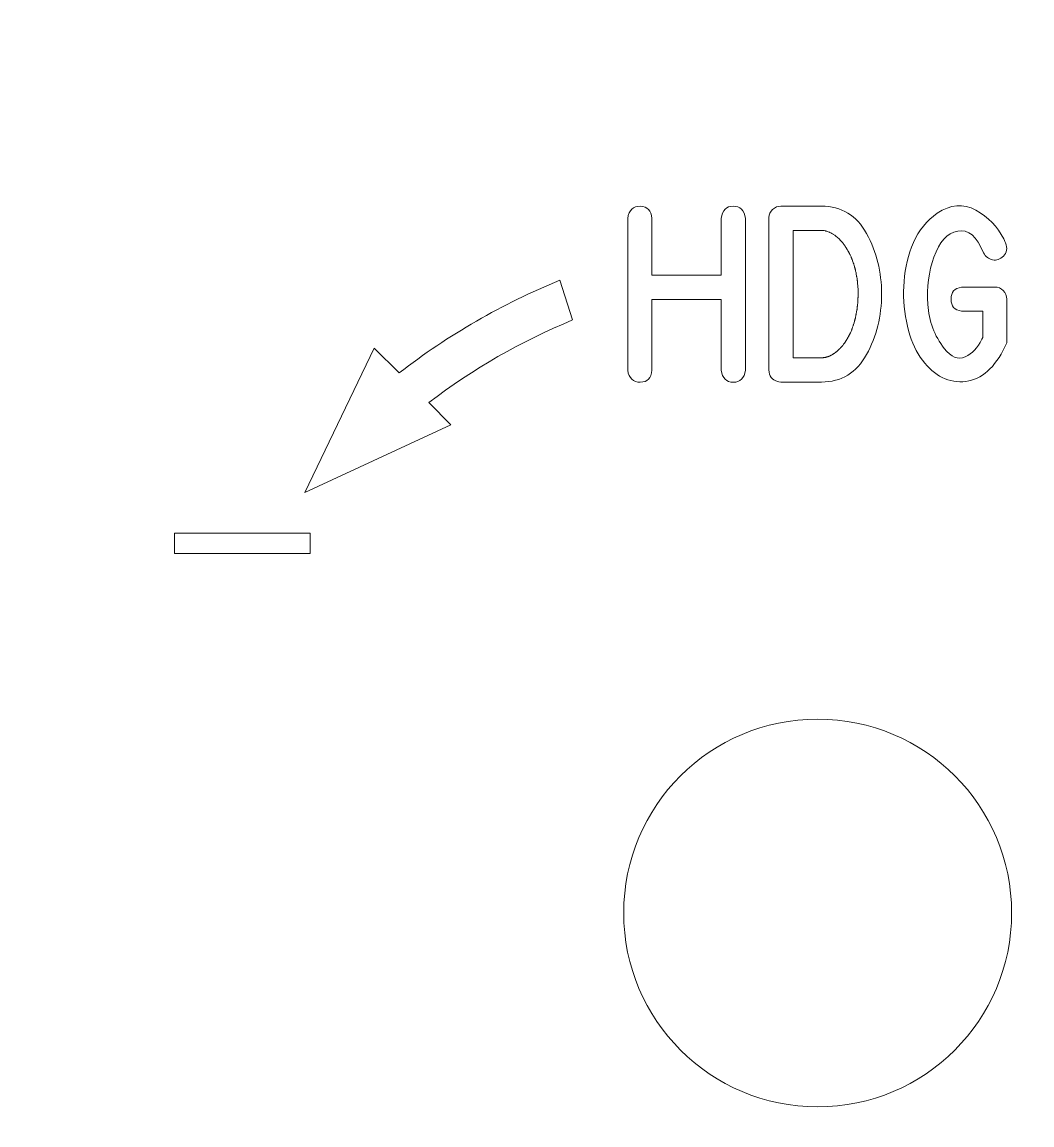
# Model space of a CAD drawing. Header units: millimetres. Extents: x -104 to 90, y -60 to 124.
# Drawn here: x -87.25 to -69.03, y 81.32 to 101.23 of the extents above; entities that cross this region are included whole.
import ezdxf

# ---------------------------------------------------------------- set-up
doc = ezdxf.new("R2010")
doc.units = ezdxf.units.MM
doc.header["$MEASUREMENT"] = 0
doc.layers.add('Cut', color=7, linetype='Continuous')
doc.layers.add('Engrave', color=7, linetype='Continuous')

msp = doc.modelspace()

# ---------------------------------------------------------------- linework, layer by layer
at = {"layer": 'Cut', "color": 250, "lineweight": 9}
msp.add_ellipse((-72.8942, 85.1458), major_axis=(0, 3.5), ratio=1, dxfattribs=at)
msp.add_open_spline([(39.8308, 68.5664), (40.2289, 68.5666), (40.6106, 68.725), (40.8919, 69.0067), (40.8919, 69.0067), (41.1732, 69.2883), (41.3311, 69.6683), (41.3308, 70.0664), (41.3308, 70.0664), (41.3308, 70.0664), (41.3308, 74.5539), (41.3308, 74.5539), (41.3308, 74.5539), (41.3306, 74.9519), (41.1722, 75.3336), (40.8905, 75.6149), (40.8905, 75.6149), (40.6089, 75.8962), (40.2289, 76.0541), (39.8308, 76.0539), (39.8308, 76.0539), (39.8308, 76.0539), (37.3683, 76.0539), (37.3683, 76.0539), (37.3683, 76.0539), (35.2247, 76.0539), (33.244, 77.1975), (32.1722, 79.0539), (32.1722, 79.0539), (31.1004, 80.9103), (31.1004, 83.1975), (32.1722, 85.0539), (32.1722, 85.0539), (33.244, 86.9103), (35.2247, 88.0539), (37.3683, 88.0539), (37.3683, 88.0539), (37.3683, 88.0539), (39.8308, 88.0539), (39.8308, 88.0539), (39.8308, 88.0539), (40.2289, 88.0541), (40.6106, 88.2125), (40.8919, 88.4942), (40.8919, 88.4942), (41.1732, 88.7758), (41.3311, 89.1558), (41.3308, 89.5539), (41.3308, 89.5539), (41.3308, 89.5539), (41.3308, 103.1289), (41.3308, 103.1289), (41.3308, 103.1289), (41.3306, 103.5269), (41.1722, 103.9086), (40.8905, 104.1899), (40.8905, 104.1899), (40.6089, 104.4712), (40.2289, 104.6291), (39.8308, 104.6289), (39.8308, 104.6289), (39.8308, 104.6289), (37.3683, 104.6289), (37.3683, 104.6289), (37.3683, 104.6289), (35.2247, 104.6289), (33.244, 105.7725), (32.1722, 107.6289), (32.1722, 107.6289), (31.1004, 109.4853), (31.1004, 111.7725), (32.1722, 113.6289), (32.1722, 113.6289), (33.244, 115.4853), (35.2247, 116.6289), (37.3683, 116.6289), (37.3683, 116.6289), (37.3683, 116.6289), (39.8308, 116.6289), (39.8308, 116.6289), (39.8308, 116.6289), (40.2289, 116.6291), (40.6106, 116.7875), (40.8919, 117.0692), (40.8919, 117.0692), (41.1732, 117.3508), (41.3311, 117.7308), (41.3308, 118.1289), (41.3308, 118.1289), (41.3308, 118.1289), (41.3308, 122.6164), (41.3308, 122.6164), (41.3308, 122.6164), (41.3306, 123.0144), (41.1722, 123.3961), (40.8905, 123.6774), (40.8905, 123.6774), (40.6089, 123.9587), (40.2289, 124.1166), (39.8308, 124.1164), (39.8308, 124.1164), (39.8308, 124.1164), (-101.6192, 124.1164), (-101.6192, 124.1164), (-101.6192, 124.1164), (-102.0172, 124.1161), (-102.3989, 123.9577), (-102.6802, 123.6761), (-102.6802, 123.6761), (-102.9615, 123.3944), (-103.1194, 123.0144), (-103.1192, 122.6164), (-103.1192, 122.6164), (-103.1192, 122.6164), (-103.1192, 118.1289), (-103.1192, 118.1289), (-103.1192, 118.1289), (-103.1189, 117.7308), (-102.9605, 117.3491), (-102.6789, 117.0678), (-102.6789, 117.0678), (-102.3972, 116.7865), (-102.0172, 116.6286), (-101.6192, 116.6289), (-101.6192, 116.6289), (-101.6192, 116.6289), (-99.1567, 116.6289), (-99.1567, 116.6289), (-99.1567, 116.6289), (-97.0131, 116.6289), (-95.0323, 115.4853), (-93.9605, 113.6289), (-93.9605, 113.6289), (-92.8887, 111.7725), (-92.8887, 109.4853), (-93.9605, 107.6289), (-93.9605, 107.6289), (-95.0323, 105.7725), (-97.0131, 104.6289), (-99.1567, 104.6289), (-99.1567, 104.6289), (-99.1567, 104.6289), (-101.6192, 104.6289), (-101.6192, 104.6289), (-101.6192, 104.6289), (-102.0172, 104.6286), (-102.3989, 104.4702), (-102.6802, 104.1886), (-102.6802, 104.1886), (-102.9615, 103.9069), (-103.1194, 103.5269), (-103.1192, 103.1289), (-103.1192, 103.1289), (-103.1192, 103.1289), (-103.1192, 89.5539), (-103.1192, 89.5539), (-103.1192, 89.5539), (-103.1189, 89.1558), (-102.9605, 88.7741), (-102.6789, 88.4928), (-102.6789, 88.4928), (-102.3972, 88.2115), (-102.0172, 88.0536), (-101.6192, 88.0539), (-101.6192, 88.0539), (-101.6192, 88.0539), (-99.1567, 88.0539), (-99.1567, 88.0539), (-99.1567, 88.0539), (-97.0131, 88.0539), (-95.0323, 86.9103), (-93.9605, 85.0539), (-93.9605, 85.0539), (-92.8887, 83.1975), (-92.8887, 80.9103), (-93.9605, 79.0539), (-93.9605, 79.0539), (-95.0323, 77.1975), (-97.0131, 76.0539), (-99.1567, 76.0539), (-99.1567, 76.0539), (-99.1567, 76.0539), (-101.6192, 76.0539), (-101.6192, 76.0539), (-101.6192, 76.0539), (-102.0172, 76.0536), (-102.3989, 75.8952), (-102.6802, 75.6136), (-102.6802, 75.6136), (-102.9615, 75.3319), (-103.1194, 74.9519), (-103.1192, 74.5539), (-103.1192, 74.5539), (-103.1192, 74.5539), (-103.1192, 70.0664), (-103.1192, 70.0664), (-103.1192, 70.0664), (-103.1189, 69.6683), (-102.9605, 69.2866), (-102.6789, 69.0053), (-102.6789, 69.0053), (-102.3972, 68.724), (-102.0172, 68.5661), (-101.6192, 68.5664), (-101.6192, 68.5664), (-101.6192, 68.5664), (39.8308, 68.5664), (39.8308, 68.5664)], degree=3, knots=[0, 0, 0, 0, 0.0188679, 0.0188679, 0.0188679, 0.0188679, 0.0377358, 0.0377358, 0.0377358, 0.0377358, 0.0566038, 0.0566038, 0.0566038, 0.0566038, 0.0754717, 0.0754717, 0.0754717, 0.0754717, 0.0943396, 0.0943396, 0.0943396, 0.0943396, 0.1132075, 0.1132075, 0.1132075, 0.1132075, 0.1320755, 0.1320755, 0.1320755, 0.1320755, 0.1509434, 0.1509434, 0.1509434, 0.1509434, 0.1698113, 0.1698113, 0.1698113, 0.1698113, 0.1886792, 0.1886792, 0.1886792, 0.1886792, 0.2075472, 0.2075472, 0.2075472, 0.2075472, 0.2264151, 0.2264151, 0.2264151, 0.2264151, 0.245283, 0.245283, 0.245283, 0.245283, 0.2641509, 0.2641509, 0.2641509, 0.2641509, 0.2830189, 0.2830189, 0.2830189, 0.2830189, 0.3018868, 0.3018868, 0.3018868, 0.3018868, 0.3207547, 0.3207547, 0.3207547, 0.3207547, 0.3396226, 0.3396226, 0.3396226, 0.3396226, 0.3584906, 0.3584906, 0.3584906, 0.3584906, 0.3773585, 0.3773585, 0.3773585, 0.3773585, 0.3962264, 0.3962264, 0.3962264, 0.3962264, 0.4150943, 0.4150943, 0.4150943, 0.4150943, 0.4339623, 0.4339623, 0.4339623, 0.4339623, 0.4528302, 0.4528302, 0.4528302, 0.4528302, 0.4716981, 0.4716981, 0.4716981, 0.4716981, 0.490566, 0.490566, 0.490566, 0.490566, 0.509434, 0.509434, 0.509434, 0.509434, 0.5283019, 0.5283019, 0.5283019, 0.5283019, 0.5471698, 0.5471698, 0.5471698, 0.5471698, 0.5660377, 0.5660377, 0.5660377, 0.5660377, 0.5849057, 0.5849057, 0.5849057, 0.5849057, 0.6037736, 0.6037736, 0.6037736, 0.6037736, 0.6226415, 0.6226415, 0.6226415, 0.6226415, 0.6415094, 0.6415094, 0.6415094, 0.6415094, 0.6603774, 0.6603774, 0.6603774, 0.6603774, 0.6792453, 0.6792453, 0.6792453, 0.6792453, 0.6981132, 0.6981132, 0.6981132, 0.6981132, 0.7169811, 0.7169811, 0.7169811, 0.7169811, 0.7358491, 0.7358491, 0.7358491, 0.7358491, 0.754717, 0.754717, 0.754717, 0.754717, 0.7735849, 0.7735849, 0.7735849, 0.7735849, 0.7924528, 0.7924528, 0.7924528, 0.7924528, 0.8113208, 0.8113208, 0.8113208, 0.8113208, 0.8301887, 0.8301887, 0.8301887, 0.8301887, 0.8490566, 0.8490566, 0.8490566, 0.8490566, 0.8679245, 0.8679245, 0.8679245, 0.8679245, 0.8867925, 0.8867925, 0.8867925, 0.8867925, 0.9056604, 0.9056604, 0.9056604, 0.9056604, 0.9245283, 0.9245283, 0.9245283, 0.9245283, 0.9433962, 0.9433962, 0.9433962, 0.9433962, 0.9622642, 0.9622642, 0.9622642, 0.9622642, 1, 1, 1, 1], dxfattribs=at)
at = {"layer": 'Engrave', "color": 240, "lineweight": 9}
for points, knots in [([(-76.3216, 94.9447), (-76.3216, 94.9447), (-76.3216, 97.6858), (-76.3216, 97.6858), (-76.3216, 97.6858), (-76.2999, 97.8345), (-76.2242, 97.9075), (-76.0951, 97.9054), (-76.0951, 97.9054), (-75.966, 97.9027), (-75.8956, 97.8292), (-75.8845, 97.6858), (-75.8845, 97.6858), (-75.8845, 97.6858), (-75.8845, 96.6608), (-75.8845, 96.6608), (-75.8845, 96.6608), (-75.8845, 96.6608), (-74.6362, 96.6608), (-74.6362, 96.6608), (-74.6362, 96.6608), (-74.6362, 96.6608), (-74.6362, 97.6858), (-74.6362, 97.6858), (-74.6362, 97.6858), (-74.6145, 97.8313), (-74.5415, 97.9048), (-74.4171, 97.9054), (-74.4171, 97.9054), (-74.2928, 97.9059), (-74.2187, 97.8323), (-74.1959, 97.6858), (-74.1959, 97.6858), (-74.1959, 97.6858), (-74.1959, 94.9447), (-74.1959, 94.9447), (-74.1959, 94.9447), (-74.2187, 94.7992), (-74.2928, 94.7267), (-74.4171, 94.7272), (-74.4171, 94.7272), (-74.5415, 94.7277), (-74.6145, 94.8002), (-74.6362, 94.9447), (-74.6362, 94.9447), (-74.6362, 94.9447), (-74.6362, 96.2205), (-74.6362, 96.2205), (-74.6362, 96.2205), (-74.6362, 96.2205), (-75.8845, 96.2205), (-75.8845, 96.2205), (-75.8845, 96.2205), (-75.8845, 96.2205), (-75.8845, 94.9447), (-75.8845, 94.9447), (-75.8845, 94.9447), (-75.8956, 94.8023), (-75.966, 94.7298), (-76.0951, 94.7277), (-76.0951, 94.7277), (-76.2242, 94.7256), (-76.2999, 94.7981), (-76.3216, 94.9447)], [0, 0, 0, 0, 0.0588235, 0.0588235, 0.0588235, 0.0588235, 0.1176471, 0.1176471, 0.1176471, 0.1176471, 0.1764706, 0.1764706, 0.1764706, 0.1764706, 0.2352941, 0.2352941, 0.2352941, 0.2352941, 0.2941176, 0.2941176, 0.2941176, 0.2941176, 0.3529412, 0.3529412, 0.3529412, 0.3529412, 0.4117647, 0.4117647, 0.4117647, 0.4117647, 0.4705882, 0.4705882, 0.4705882, 0.4705882, 0.5294118, 0.5294118, 0.5294118, 0.5294118, 0.5882353, 0.5882353, 0.5882353, 0.5882353, 0.6470588, 0.6470588, 0.6470588, 0.6470588, 0.7058824, 0.7058824, 0.7058824, 0.7058824, 0.7647059, 0.7647059, 0.7647059, 0.7647059, 0.8235294, 0.8235294, 0.8235294, 0.8235294, 0.8823529, 0.8823529, 0.8823529, 0.8823529, 1, 1, 1, 1]), ([(-73.5577, 97.9059), (-73.5577, 97.9059), (-72.8275, 97.9059), (-72.8275, 97.9059), (-72.8275, 97.9059), (-72.4645, 97.9059), (-72.193, 97.7408), (-72.012, 97.4101), (-72.012, 97.4101), (-71.8311, 97.0793), (-71.7406, 96.7153), (-71.7406, 96.3184), (-71.7406, 96.3184), (-71.7406, 95.9215), (-71.8316, 95.558), (-72.0126, 95.2273), (-72.0126, 95.2273), (-72.1941, 94.8965), (-72.4655, 94.7309), (-72.8275, 94.7309), (-72.8275, 94.7309), (-72.8275, 94.7309), (-73.5577, 94.7309), (-73.5577, 94.7309), (-73.5577, 94.7309), (-73.5577, 94.7309), (-73.5546, 94.7309), (-73.5546, 94.7309), (-73.5546, 94.7309), (-73.5546, 94.7309), (-73.5577, 94.7309), (-73.5577, 94.7309), (-73.5577, 94.7309), (-73.5916, 94.7362), (-73.6101, 94.7394), (-73.6133, 94.7404), (-73.6133, 94.7404), (-73.7207, 94.7658), (-73.7742, 94.8362), (-73.7731, 94.951), (-73.7731, 94.951), (-73.7731, 94.951), (-73.7747, 94.951), (-73.7747, 94.951), (-73.7747, 94.951), (-73.7747, 94.951), (-73.7731, 97.6889), (-73.7731, 97.6889), (-73.7731, 97.6889), (-73.7742, 97.6921), (-73.7747, 97.6964), (-73.7747, 97.7011), (-73.7747, 97.7011), (-73.7715, 97.7583), (-73.7493, 97.8064), (-73.7075, 97.8461), (-73.7075, 97.8461), (-73.6652, 97.8858), (-73.6149, 97.9059), (-73.5562, 97.9059), (-73.5562, 97.9059), (-73.5562, 97.9059), (-73.5577, 97.9059), (-73.5577, 97.9059)], [0, 0, 0, 0, 0.0588235, 0.0588235, 0.0588235, 0.0588235, 0.1176471, 0.1176471, 0.1176471, 0.1176471, 0.1764706, 0.1764706, 0.1764706, 0.1764706, 0.2352941, 0.2352941, 0.2352941, 0.2352941, 0.2941176, 0.2941176, 0.2941176, 0.2941176, 0.3529412, 0.3529412, 0.3529412, 0.3529412, 0.4117647, 0.4117647, 0.4117647, 0.4117647, 0.4705882, 0.4705882, 0.4705882, 0.4705882, 0.5294118, 0.5294118, 0.5294118, 0.5294118, 0.5882353, 0.5882353, 0.5882353, 0.5882353, 0.6470588, 0.6470588, 0.6470588, 0.6470588, 0.7058824, 0.7058824, 0.7058824, 0.7058824, 0.7647059, 0.7647059, 0.7647059, 0.7647059, 0.8235294, 0.8235294, 0.8235294, 0.8235294, 0.8823529, 0.8823529, 0.8823529, 0.8823529, 1, 1, 1, 1]), ([(-70.2848, 96.0099), (-70.2848, 96.0099), (-70.2986, 96.0115), (-70.2986, 96.0115), (-70.2986, 96.0115), (-70.4251, 96.0268), (-70.488, 96.0988), (-70.488, 96.2269), (-70.488, 96.2269), (-70.488, 96.3549), (-70.4251, 96.4269), (-70.2986, 96.4422), (-70.2986, 96.4422), (-70.2986, 96.4422), (-70.2848, 96.4454), (-70.2848, 96.4454), (-70.2848, 96.4454), (-70.2848, 96.4454), (-70.2711, 96.4454), (-70.2711, 96.4454), (-70.2711, 96.4454), (-70.2711, 96.4454), (-69.6991, 96.4454), (-69.6991, 96.4454), (-69.6991, 96.4454), (-69.6387, 96.4454), (-69.5874, 96.4242), (-69.5445, 96.3814), (-69.5445, 96.3814), (-69.5017, 96.3385), (-69.4805, 96.2867), (-69.4805, 96.2269), (-69.4805, 96.2269), (-69.4805, 96.2269), (-69.4805, 95.441), (-69.4805, 95.441), (-69.4805, 95.441), (-69.4805, 95.441), (-69.499, 95.4008), (-69.499, 95.4008), (-69.499, 95.4008), (-69.499, 95.4008), (-69.5096, 95.376), (-69.5096, 95.376), (-69.5096, 95.376), (-69.5096, 95.376), (-69.5207, 95.3527), (-69.5207, 95.3527), (-69.5207, 95.3527), (-69.5207, 95.3527), (-69.5329, 95.3294), (-69.5329, 95.3294), (-69.5329, 95.3294), (-69.5329, 95.3294), (-69.5456, 95.3061), (-69.5456, 95.3061), (-69.5456, 95.3061), (-69.5456, 95.3061), (-69.5562, 95.2828), (-69.5562, 95.2828), (-69.5562, 95.2828), (-69.5562, 95.2828), (-69.5689, 95.2595), (-69.5689, 95.2595), (-69.5689, 95.2595), (-69.5689, 95.2595), (-69.5826, 95.2363), (-69.5826, 95.2363), (-69.5826, 95.2363), (-69.7832, 94.8955), (-70.0324, 94.7288), (-70.3298, 94.7362), (-70.3298, 94.7362), (-70.6277, 94.7441), (-70.8775, 94.9124), (-71.0802, 95.241), (-71.0802, 95.241), (-71.1765, 95.3971), (-71.2474, 95.5924), (-71.294, 95.8279), (-71.294, 95.8279), (-71.3405, 96.0628), (-71.3548, 96.3031), (-71.3358, 96.5486), (-71.3358, 96.5486), (-71.3173, 96.7941), (-71.2601, 97.0275), (-71.1649, 97.2492), (-71.1649, 97.2492), (-71.0691, 97.4709), (-70.9262, 97.6471), (-70.7362, 97.7773), (-70.7362, 97.7773), (-70.4981, 97.9387), (-70.2669, 97.9572), (-70.0414, 97.8339), (-70.0414, 97.8339), (-69.816, 97.7101), (-69.6477, 97.5371), (-69.5361, 97.3138), (-69.5361, 97.3138), (-69.5361, 97.3138), (-69.5239, 97.2889), (-69.5239, 97.2889), (-69.5239, 97.2889), (-69.5239, 97.2889), (-69.5144, 97.2672), (-69.5144, 97.2672), (-69.5144, 97.2672), (-69.5144, 97.2672), (-69.5022, 97.2439), (-69.5022, 97.2439), (-69.5022, 97.2439), (-69.4668, 97.146), (-69.4805, 97.0656), (-69.5424, 97.0037), (-69.5424, 97.0037), (-69.6022, 96.9449), (-69.6673, 96.9227), (-69.7377, 96.9375), (-69.7377, 96.9375), (-69.8081, 96.9529), (-69.862, 96.9941), (-69.9007, 97.0624), (-69.9007, 97.0624), (-70.0213, 97.3624), (-70.1769, 97.4932), (-70.3679, 97.4545), (-70.3679, 97.4545), (-70.5584, 97.4164), (-70.7013, 97.2603), (-70.7966, 96.9867), (-70.7966, 96.9867), (-70.8897, 96.7222), (-70.9262, 96.4375), (-70.9066, 96.1332), (-70.9066, 96.1332), (-70.887, 95.8289), (-70.7876, 95.5633), (-70.6087, 95.3373), (-70.6087, 95.3373), (-70.4859, 95.1791), (-70.361, 95.1283), (-70.2335, 95.1849), (-70.2335, 95.1849), (-70.1065, 95.2421), (-70.0065, 95.3479), (-69.933, 95.503), (-69.933, 95.503), (-69.933, 95.503), (-69.916, 95.5368), (-69.916, 95.5368), (-69.916, 95.5368), (-69.916, 95.5368), (-69.916, 96.0099), (-69.916, 96.0099), (-69.916, 96.0099), (-69.916, 96.0099), (-70.2848, 96.0099), (-70.2848, 96.0099)], [0, 0, 0, 0, 0.0243902, 0.0243902, 0.0243902, 0.0243902, 0.0487805, 0.0487805, 0.0487805, 0.0487805, 0.0731707, 0.0731707, 0.0731707, 0.0731707, 0.097561, 0.097561, 0.097561, 0.097561, 0.1219512, 0.1219512, 0.1219512, 0.1219512, 0.1463415, 0.1463415, 0.1463415, 0.1463415, 0.1707317, 0.1707317, 0.1707317, 0.1707317, 0.195122, 0.195122, 0.195122, 0.195122, 0.2195122, 0.2195122, 0.2195122, 0.2195122, 0.2439024, 0.2439024, 0.2439024, 0.2439024, 0.2682927, 0.2682927, 0.2682927, 0.2682927, 0.2926829, 0.2926829, 0.2926829, 0.2926829, 0.3170732, 0.3170732, 0.3170732, 0.3170732, 0.3414634, 0.3414634, 0.3414634, 0.3414634, 0.3658537, 0.3658537, 0.3658537, 0.3658537, 0.3902439, 0.3902439, 0.3902439, 0.3902439, 0.4146341, 0.4146341, 0.4146341, 0.4146341, 0.4390244, 0.4390244, 0.4390244, 0.4390244, 0.4634146, 0.4634146, 0.4634146, 0.4634146, 0.4878049, 0.4878049, 0.4878049, 0.4878049, 0.5121951, 0.5121951, 0.5121951, 0.5121951, 0.5365854, 0.5365854, 0.5365854, 0.5365854, 0.5609756, 0.5609756, 0.5609756, 0.5609756, 0.5853659, 0.5853659, 0.5853659, 0.5853659, 0.6097561, 0.6097561, 0.6097561, 0.6097561, 0.6341463, 0.6341463, 0.6341463, 0.6341463, 0.6585366, 0.6585366, 0.6585366, 0.6585366, 0.6829268, 0.6829268, 0.6829268, 0.6829268, 0.7073171, 0.7073171, 0.7073171, 0.7073171, 0.7317073, 0.7317073, 0.7317073, 0.7317073, 0.7560976, 0.7560976, 0.7560976, 0.7560976, 0.7804878, 0.7804878, 0.7804878, 0.7804878, 0.804878, 0.804878, 0.804878, 0.804878, 0.8292683, 0.8292683, 0.8292683, 0.8292683, 0.8536585, 0.8536585, 0.8536585, 0.8536585, 0.8780488, 0.8780488, 0.8780488, 0.8780488, 0.902439, 0.902439, 0.902439, 0.902439, 0.9268293, 0.9268293, 0.9268293, 0.9268293, 0.9512195, 0.9512195, 0.9512195, 0.9512195, 1, 1, 1, 1]), ([(-72.8275, 95.168), (-72.8254, 95.168), (-72.8233, 95.168), (-72.8211, 95.168), (-72.8211, 95.168), (-72.819, 95.168), (-72.8164, 95.168), (-72.8137, 95.168), (-72.8137, 95.168), (-72.8116, 95.168), (-72.8095, 95.1685), (-72.8079, 95.1691), (-72.8079, 95.1691), (-72.8063, 95.1696), (-72.8042, 95.1696), (-72.801, 95.1696), (-72.801, 95.1696), (-72.7989, 95.1696), (-72.7968, 95.1701), (-72.7942, 95.1706), (-72.7942, 95.1706), (-72.7915, 95.1712), (-72.7889, 95.1712), (-72.7857, 95.1712), (-72.7857, 95.1712), (-72.7836, 95.1712), (-72.7815, 95.1717), (-72.7793, 95.1717), (-72.7793, 95.1717), (-72.7772, 95.1722), (-72.7746, 95.1728), (-72.7714, 95.1728), (-72.7714, 95.1728), (-72.7698, 95.1728), (-72.7677, 95.1728), (-72.7656, 95.1733), (-72.7656, 95.1733), (-72.7635, 95.1738), (-72.7608, 95.1743), (-72.7576, 95.1743), (-72.7576, 95.1743), (-72.7534, 95.1765), (-72.7492, 95.1775), (-72.7455, 95.1775), (-72.7455, 95.1775), (-72.7434, 95.1775), (-72.7412, 95.178), (-72.7391, 95.1796), (-72.7391, 95.1796), (-72.737, 95.1812), (-72.7344, 95.1828), (-72.7312, 95.1833), (-72.7312, 95.1833), (-72.7291, 95.1833), (-72.7269, 95.1839), (-72.7243, 95.1844), (-72.7243, 95.1844), (-72.7217, 95.1849), (-72.719, 95.1855), (-72.7158, 95.1865), (-72.7158, 95.1865), (-72.7137, 95.1865), (-72.7116, 95.187), (-72.7095, 95.1881), (-72.7095, 95.1881), (-72.7074, 95.1892), (-72.7053, 95.1902), (-72.7021, 95.1913), (-72.7021, 95.1913), (-72.6957, 95.1934), (-72.691, 95.1955), (-72.6878, 95.1976), (-72.6878, 95.1976), (-72.6693, 95.204), (-72.664, 95.2056), (-72.6724, 95.204), (-72.6724, 95.204), (-72.6703, 95.204), (-72.6682, 95.2045), (-72.6661, 95.2061), (-72.6661, 95.2061), (-72.664, 95.2077), (-72.6613, 95.2087), (-72.6587, 95.2098), (-72.6587, 95.2098), (-72.6492, 95.2161), (-72.6449, 95.2188), (-72.646, 95.2177), (-72.646, 95.2177), (-72.6359, 95.223), (-72.6306, 95.2257), (-72.6306, 95.2257), (-72.6306, 95.2257), (-72.6285, 95.2267), (-72.6264, 95.2278), (-72.6243, 95.2294), (-72.6243, 95.2294), (-72.6222, 95.231), (-72.6195, 95.2326), (-72.6164, 95.2347), (-72.6164, 95.2347), (-72.6074, 95.241), (-72.6026, 95.2442), (-72.6026, 95.2442), (-72.6026, 95.2442), (-72.6005, 95.2453), (-72.5984, 95.2463), (-72.5957, 95.2479), (-72.5957, 95.2479), (-72.5931, 95.2495), (-72.5904, 95.2511), (-72.5872, 95.2532), (-72.5872, 95.2532), (-72.5851, 95.2542), (-72.583, 95.2558), (-72.5809, 95.258), (-72.5809, 95.258), (-72.5788, 95.2601), (-72.5761, 95.2622), (-72.573, 95.2643), (-72.573, 95.2643), (-72.5714, 95.2654), (-72.5693, 95.2664), (-72.5671, 95.268), (-72.5671, 95.268), (-72.565, 95.2696), (-72.5624, 95.2717), (-72.5592, 95.2733), (-72.5592, 95.2733), (-72.5571, 95.2754), (-72.5518, 95.2796), (-72.5439, 95.286), (-72.5439, 95.286), (-72.5354, 95.2945), (-72.5312, 95.2982), (-72.5312, 95.2982), (-72.5312, 95.2982), (-72.529, 95.3003), (-72.5275, 95.3024), (-72.5253, 95.3045), (-72.5253, 95.3045), (-72.5232, 95.3066), (-72.5206, 95.3093), (-72.5174, 95.3125), (-72.5174, 95.3125), (-72.5153, 95.3146), (-72.5132, 95.3162), (-72.511, 95.3183), (-72.511, 95.3183), (-72.5089, 95.3204), (-72.5068, 95.323), (-72.5036, 95.3262), (-72.5036, 95.3262), (-72.5005, 95.3283), (-72.4957, 95.3326), (-72.4894, 95.3384), (-72.4894, 95.3384), (-72.4872, 95.3405), (-72.4851, 95.3426), (-72.4835, 95.3447), (-72.4835, 95.3447), (-72.4814, 95.3469), (-72.4788, 95.3495), (-72.4756, 95.3527), (-72.4756, 95.3527), (-72.4735, 95.3548), (-72.4714, 95.3569), (-72.4692, 95.3596), (-72.4692, 95.3596), (-72.4671, 95.3622), (-72.4645, 95.3648), (-72.4618, 95.368), (-72.4618, 95.368), (-72.4491, 95.3844), (-72.4449, 95.3897), (-72.4491, 95.3834), (-72.4491, 95.3834), (-72.4417, 95.3908), (-72.4375, 95.3966), (-72.4354, 95.4008), (-72.4354, 95.4008), (-72.4259, 95.413), (-72.4216, 95.4188), (-72.4227, 95.4178), (-72.4227, 95.4178), (-72.4206, 95.4209), (-72.4184, 95.4236), (-72.4169, 95.4262), (-72.4169, 95.4262), (-72.4147, 95.4289), (-72.4121, 95.4315), (-72.4089, 95.4347), (-72.4089, 95.4347), (-72.4068, 95.4379), (-72.4052, 95.441), (-72.4036, 95.4442), (-72.4036, 95.4442), (-72.402, 95.4474), (-72.3994, 95.45), (-72.3967, 95.4532), (-72.3967, 95.4532), (-72.3957, 95.4564), (-72.3936, 95.4596), (-72.3909, 95.4633), (-72.3909, 95.4633), (-72.3883, 95.467), (-72.3862, 95.4701), (-72.384, 95.4733), (-72.384, 95.4733), (-72.3777, 95.4818), (-72.374, 95.4881), (-72.3719, 95.4924), (-72.3719, 95.4924), (-72.3698, 95.495), (-72.3676, 95.4987), (-72.3661, 95.5024), (-72.3661, 95.5024), (-72.3645, 95.5056), (-72.3624, 95.5093), (-72.3592, 95.5125), (-72.3592, 95.5125), (-72.3571, 95.5151), (-72.3555, 95.5188), (-72.3539, 95.5225), (-72.3539, 95.5225), (-72.3523, 95.5257), (-72.3502, 95.5294), (-72.347, 95.5326), (-72.347, 95.5326), (-72.3449, 95.5374), (-72.3417, 95.5442), (-72.3375, 95.5527), (-72.3375, 95.5527), (-72.3354, 95.5559), (-72.3338, 95.559), (-72.3322, 95.5633), (-72.3322, 95.5633), (-72.3306, 95.5675), (-72.3285, 95.5717), (-72.3253, 95.576), (-72.3253, 95.576), (-72.3232, 95.5792), (-72.3211, 95.5823), (-72.3195, 95.586), (-72.3195, 95.586), (-72.3184, 95.5897), (-72.3158, 95.5934), (-72.3126, 95.5977), (-72.3126, 95.5977), (-72.3116, 95.6009), (-72.3105, 95.604), (-72.3089, 95.6083), (-72.3089, 95.6083), (-72.3073, 95.6125), (-72.3057, 95.6167), (-72.3036, 95.621), (-72.3036, 95.621), (-72.3004, 95.6257), (-72.2967, 95.6337), (-72.2925, 95.6442), (-72.2925, 95.6442), (-72.2824, 95.6696), (-72.2787, 95.6781), (-72.2819, 95.6686), (-72.2819, 95.6686), (-72.2809, 95.6718), (-72.2793, 95.676), (-72.2777, 95.6802), (-72.2777, 95.6802), (-72.2761, 95.685), (-72.2745, 95.6898), (-72.2724, 95.6935), (-72.2724, 95.6935), (-72.2713, 95.6977), (-72.2703, 95.7019), (-72.2687, 95.7062), (-72.2687, 95.7062), (-72.2671, 95.7104), (-72.265, 95.7146), (-72.2634, 95.7199), (-72.2634, 95.7199), (-72.2602, 95.7294), (-72.2576, 95.7374), (-72.2555, 95.7448), (-72.2555, 95.7448), (-72.2544, 95.749), (-72.2533, 95.7533), (-72.2518, 95.7575), (-72.2518, 95.7575), (-72.2502, 95.7612), (-72.2481, 95.766), (-72.2459, 95.7712), (-72.2459, 95.7712), (-72.2502, 95.7607), (-72.2475, 95.7697), (-72.2385, 95.7977), (-72.2385, 95.7977), (-72.2364, 95.8025), (-72.2332, 95.8115), (-72.229, 95.8236), (-72.229, 95.8236), (-72.229, 95.8279), (-72.2285, 95.8326), (-72.2269, 95.8369), (-72.2269, 95.8369), (-72.2253, 95.8416), (-72.2237, 95.8464), (-72.2227, 95.8517), (-72.2227, 95.8517), (-72.2216, 95.8559), (-72.2205, 95.8601), (-72.2195, 95.8649), (-72.2195, 95.8649), (-72.2189, 95.8697), (-72.2174, 95.8744), (-72.2152, 95.8797), (-72.2152, 95.8797), (-72.2152, 95.8829), (-72.2142, 95.8866), (-72.2126, 95.8914), (-72.2126, 95.8914), (-72.211, 95.8961), (-72.21, 95.9009), (-72.2089, 95.9062), (-72.2089, 95.9062), (-72.2078, 95.9131), (-72.2062, 95.9231), (-72.2041, 95.9353), (-72.2041, 95.9353), (-72.2041, 95.9395), (-72.2036, 95.9438), (-72.202, 95.9485), (-72.202, 95.9485), (-72.2004, 95.9533), (-72.1988, 95.958), (-72.1983, 95.9633), (-72.1983, 95.9633), (-72.1983, 95.9676), (-72.1978, 95.9718), (-72.1967, 95.9766), (-72.1967, 95.9766), (-72.1957, 95.9813), (-72.1946, 95.9861), (-72.1935, 95.9914), (-72.1935, 95.9914), (-72.1925, 95.9988), (-72.1909, 96.0083), (-72.1888, 96.021), (-72.1888, 96.021), (-72.1888, 96.0247), (-72.1877, 96.0295), (-72.1861, 96.0348), (-72.1861, 96.0348), (-72.1851, 96.0401), (-72.1835, 96.0448), (-72.1824, 96.0501), (-72.1824, 96.0501), (-72.1824, 96.0575), (-72.1814, 96.067), (-72.1793, 96.0797), (-72.1793, 96.0797), (-72.1793, 96.084), (-72.1793, 96.0882), (-72.1787, 96.093), (-72.1787, 96.093), (-72.1782, 96.0977), (-72.1771, 96.103), (-72.1761, 96.1089), (-72.1761, 96.1089), (-72.1745, 96.1216), (-72.1734, 96.1311), (-72.1734, 96.1385), (-72.1734, 96.1385), (-72.1724, 96.1459), (-72.1719, 96.1554), (-72.1719, 96.1681), (-72.1719, 96.1681), (-72.1708, 96.1755), (-72.1703, 96.1856), (-72.1703, 96.1988), (-72.1703, 96.1988), (-72.1692, 96.2062), (-72.1687, 96.2163), (-72.1687, 96.2284), (-72.1687, 96.2284), (-72.1687, 96.2337), (-72.1681, 96.2385), (-72.1676, 96.2433), (-72.1676, 96.2433), (-72.1671, 96.248), (-72.1666, 96.2533), (-72.1655, 96.2597), (-72.1655, 96.2597), (-72.1655, 96.2639), (-72.165, 96.2681), (-72.1644, 96.2729), (-72.1644, 96.2729), (-72.1644, 96.2771), (-72.1639, 96.2829), (-72.1639, 96.2888), (-72.1639, 96.2888), (-72.1639, 96.293), (-72.1639, 96.2978), (-72.1639, 96.3031), (-72.1639, 96.3031), (-72.1639, 96.3078), (-72.1639, 96.3131), (-72.1639, 96.3184), (-72.1639, 96.3184), (-72.1639, 96.3237), (-72.1639, 96.3285), (-72.1639, 96.3332), (-72.1639, 96.3332), (-72.1639, 96.338), (-72.1639, 96.3427), (-72.1639, 96.348), (-72.1639, 96.348), (-72.1639, 96.3528), (-72.1644, 96.3581), (-72.1644, 96.3623), (-72.1644, 96.3623), (-72.165, 96.3671), (-72.1655, 96.3729), (-72.1655, 96.3787), (-72.1655, 96.3787), (-72.1655, 96.383), (-72.1655, 96.3877), (-72.1655, 96.393), (-72.1655, 96.393), (-72.1655, 96.3978), (-72.1655, 96.4031), (-72.1655, 96.4084), (-72.1655, 96.4084), (-72.1655, 96.4147), (-72.1666, 96.4248), (-72.1687, 96.4396), (-72.1687, 96.4396), (-72.1687, 96.4518), (-72.1692, 96.4613), (-72.1703, 96.4671), (-72.1703, 96.4671), (-72.1703, 96.4745), (-72.1713, 96.4851), (-72.1734, 96.4999), (-72.1734, 96.4999), (-72.1734, 96.5121), (-72.174, 96.5216), (-72.175, 96.528), (-72.175, 96.528), (-72.175, 96.5348), (-72.1756, 96.5449), (-72.1777, 96.5571), (-72.1777, 96.5571), (-72.1787, 96.5613), (-72.1798, 96.5661), (-72.1803, 96.5713), (-72.1803, 96.5713), (-72.1808, 96.5761), (-72.1808, 96.5814), (-72.1808, 96.5867), (-72.1808, 96.5867), (-72.183, 96.5989), (-72.1851, 96.6089), (-72.1872, 96.6163), (-72.1872, 96.6163), (-72.1883, 96.62), (-72.1893, 96.6248), (-72.1904, 96.629), (-72.1904, 96.629), (-72.1914, 96.6338), (-72.192, 96.6385), (-72.192, 96.6438), (-72.192, 96.6438), (-72.193, 96.6512), (-72.1946, 96.6608), (-72.1967, 96.6735), (-72.1967, 96.6735), (-72.1978, 96.6809), (-72.1988, 96.6904), (-72.201, 96.7031), (-72.201, 96.7031), (-72.2052, 96.7153), (-72.2078, 96.7248), (-72.2089, 96.7306), (-72.2089, 96.7306), (-72.211, 96.7433), (-72.2126, 96.7518), (-72.2137, 96.7571), (-72.2137, 96.7571), (-72.2158, 96.7613), (-72.2174, 96.7655), (-72.2184, 96.7703), (-72.2184, 96.7703), (-72.2195, 96.7751), (-72.22, 96.7798), (-72.2211, 96.7851), (-72.2211, 96.7851), (-72.2221, 96.7894), (-72.2237, 96.7936), (-72.2258, 96.7984), (-72.2258, 96.7984), (-72.2279, 96.8031), (-72.229, 96.8079), (-72.229, 96.8132), (-72.229, 96.8132), (-72.2385, 96.8407), (-72.2412, 96.8497), (-72.2369, 96.8391), (-72.2369, 96.8391), (-72.2391, 96.8465), (-72.2412, 96.8555), (-72.2443, 96.8656), (-72.2443, 96.8656), (-72.2465, 96.8687), (-72.2486, 96.8724), (-72.2502, 96.8772), (-72.2502, 96.8772), (-72.2518, 96.882), (-72.2528, 96.8862), (-72.2539, 96.8904), (-72.2539, 96.8904), (-72.2549, 96.8936), (-72.2581, 96.9026), (-72.2634, 96.9169), (-72.2634, 96.9169), (-72.2671, 96.9269), (-72.2703, 96.9354), (-72.2724, 96.9418), (-72.2724, 96.9418), (-72.2745, 96.9449), (-72.2761, 96.9486), (-72.2777, 96.9534), (-72.2777, 96.9534), (-72.2793, 96.9582), (-72.2809, 96.9624), (-72.2819, 96.9666), (-72.2819, 96.9666), (-72.284, 96.9693), (-72.2862, 96.973), (-72.2877, 96.9772), (-72.2877, 96.9772), (-72.2899, 96.9814), (-72.2914, 96.9857), (-72.2925, 96.9899), (-72.2925, 96.9899), (-72.2967, 97), (-72.3004, 97.0079), (-72.3036, 97.0132), (-72.3036, 97.0132), (-72.3078, 97.0233), (-72.3105, 97.0307), (-72.3126, 97.0349), (-72.3126, 97.0349), (-72.3168, 97.0449), (-72.3205, 97.0529), (-72.3237, 97.0576), (-72.3237, 97.0576), (-72.3258, 97.0608), (-72.328, 97.0645), (-72.3295, 97.0682), (-72.3295, 97.0682), (-72.3317, 97.0714), (-72.3332, 97.0751), (-72.3343, 97.0783), (-72.3343, 97.0783), (-72.3407, 97.0883), (-72.3449, 97.0957), (-72.347, 97.1), (-72.347, 97.1), (-72.356, 97.1143), (-72.3602, 97.1211), (-72.3592, 97.1201), (-72.3592, 97.1201), (-72.3624, 97.1233), (-72.3645, 97.1264), (-72.3661, 97.1301), (-72.3661, 97.1301), (-72.3676, 97.1338), (-72.3698, 97.137), (-72.3719, 97.1402), (-72.3719, 97.1402), (-72.374, 97.1444), (-72.3777, 97.1503), (-72.384, 97.1587), (-72.384, 97.1587), (-72.3862, 97.1619), (-72.3883, 97.1651), (-72.3904, 97.1677), (-72.3904, 97.1677), (-72.3925, 97.1709), (-72.3941, 97.1741), (-72.3952, 97.1772), (-72.3952, 97.1772), (-72.3999, 97.1868), (-72.4089, 97.1984), (-72.4211, 97.2127), (-72.4211, 97.2127), (-72.4232, 97.2148), (-72.4317, 97.2265), (-72.446, 97.2471), (-72.446, 97.2471), (-72.4587, 97.2614), (-72.4677, 97.272), (-72.474, 97.2783), (-72.474, 97.2783), (-72.4804, 97.2852), (-72.4894, 97.2952), (-72.5021, 97.3074), (-72.5021, 97.3074), (-72.51, 97.3169), (-72.519, 97.3254), (-72.5285, 97.3339), (-72.5285, 97.3339), (-72.5354, 97.3392), (-72.5454, 97.3466), (-72.5576, 97.3572), (-72.5576, 97.3572), (-72.5682, 97.3656), (-72.5777, 97.373), (-72.5872, 97.3804), (-72.5872, 97.3804), (-72.6111, 97.3958), (-72.6206, 97.4027), (-72.6164, 97.4005), (-72.6164, 97.4005), (-72.6375, 97.4127), (-72.6465, 97.4185), (-72.6444, 97.4175), (-72.6444, 97.4175), (-72.6444, 97.4175), (-72.6539, 97.4222), (-72.6724, 97.4318), (-72.6724, 97.4318), (-72.6767, 97.4334), (-72.6862, 97.4371), (-72.7021, 97.4424), (-72.7021, 97.4424), (-72.7153, 97.4476), (-72.7254, 97.4513), (-72.7312, 97.4535), (-72.7312, 97.4535), (-72.7365, 97.454), (-72.7412, 97.4556), (-72.7455, 97.4572), (-72.7455, 97.4572), (-72.7492, 97.4588), (-72.7534, 97.4603), (-72.7576, 97.4625), (-72.7576, 97.4625), (-72.7762, 97.4656), (-72.7857, 97.4672), (-72.7857, 97.4672), (-72.7857, 97.4672), (-72.792, 97.4683), (-72.801, 97.4688), (-72.8137, 97.4688), (-72.8137, 97.4688), (-72.8164, 97.4688), (-72.819, 97.4688), (-72.8211, 97.4688), (-72.8211, 97.4688), (-72.8233, 97.4688), (-72.8254, 97.4688), (-72.8275, 97.4688), (-72.8275, 97.4688), (-72.8275, 97.4688), (-73.3392, 97.4688), (-73.3392, 97.4688), (-73.3392, 97.4688), (-73.3392, 97.4688), (-73.3392, 95.168), (-73.3392, 95.168), (-73.3392, 95.168), (-73.3392, 95.168), (-73.3392, 95.168), (-73.3392, 95.168), (-73.3392, 95.168), (-73.3392, 95.168), (-72.8275, 95.168), (-72.8275, 95.168)], [0, 0, 0, 0, 0.005848, 0.005848, 0.005848, 0.005848, 0.0116959, 0.0116959, 0.0116959, 0.0116959, 0.0175439, 0.0175439, 0.0175439, 0.0175439, 0.0233918, 0.0233918, 0.0233918, 0.0233918, 0.0292398, 0.0292398, 0.0292398, 0.0292398, 0.0350877, 0.0350877, 0.0350877, 0.0350877, 0.0409357, 0.0409357, 0.0409357, 0.0409357, 0.0467836, 0.0467836, 0.0467836, 0.0467836, 0.0526316, 0.0526316, 0.0526316, 0.0526316, 0.0584795, 0.0584795, 0.0584795, 0.0584795, 0.0643275, 0.0643275, 0.0643275, 0.0643275, 0.0701754, 0.0701754, 0.0701754, 0.0701754, 0.0760234, 0.0760234, 0.0760234, 0.0760234, 0.0818713, 0.0818713, 0.0818713, 0.0818713, 0.0877193, 0.0877193, 0.0877193, 0.0877193, 0.0935673, 0.0935673, 0.0935673, 0.0935673, 0.0994152, 0.0994152, 0.0994152, 0.0994152, 0.1052632, 0.1052632, 0.1052632, 0.1052632, 0.1111111, 0.1111111, 0.1111111, 0.1111111, 0.1169591, 0.1169591, 0.1169591, 0.1169591, 0.122807, 0.122807, 0.122807, 0.122807, 0.128655, 0.128655, 0.128655, 0.128655, 0.1345029, 0.1345029, 0.1345029, 0.1345029, 0.1403509, 0.1403509, 0.1403509, 0.1403509, 0.1461988, 0.1461988, 0.1461988, 0.1461988, 0.1520468, 0.1520468, 0.1520468, 0.1520468, 0.1578947, 0.1578947, 0.1578947, 0.1578947, 0.1637427, 0.1637427, 0.1637427, 0.1637427, 0.1695906, 0.1695906, 0.1695906, 0.1695906, 0.1754386, 0.1754386, 0.1754386, 0.1754386, 0.1812865, 0.1812865, 0.1812865, 0.1812865, 0.1871345, 0.1871345, 0.1871345, 0.1871345, 0.1929825, 0.1929825, 0.1929825, 0.1929825, 0.1988304, 0.1988304, 0.1988304, 0.1988304, 0.2046784, 0.2046784, 0.2046784, 0.2046784, 0.2105263, 0.2105263, 0.2105263, 0.2105263, 0.2163743, 0.2163743, 0.2163743, 0.2163743, 0.2222222, 0.2222222, 0.2222222, 0.2222222, 0.2280702, 0.2280702, 0.2280702, 0.2280702, 0.2339181, 0.2339181, 0.2339181, 0.2339181, 0.2397661, 0.2397661, 0.2397661, 0.2397661, 0.245614, 0.245614, 0.245614, 0.245614, 0.251462, 0.251462, 0.251462, 0.251462, 0.2573099, 0.2573099, 0.2573099, 0.2573099, 0.2631579, 0.2631579, 0.2631579, 0.2631579, 0.2690058, 0.2690058, 0.2690058, 0.2690058, 0.2748538, 0.2748538, 0.2748538, 0.2748538, 0.2807018, 0.2807018, 0.2807018, 0.2807018, 0.2865497, 0.2865497, 0.2865497, 0.2865497, 0.2923977, 0.2923977, 0.2923977, 0.2923977, 0.2982456, 0.2982456, 0.2982456, 0.2982456, 0.3040936, 0.3040936, 0.3040936, 0.3040936, 0.3099415, 0.3099415, 0.3099415, 0.3099415, 0.3157895, 0.3157895, 0.3157895, 0.3157895, 0.3216374, 0.3216374, 0.3216374, 0.3216374, 0.3274854, 0.3274854, 0.3274854, 0.3274854, 0.3333333, 0.3333333, 0.3333333, 0.3333333, 0.3391813, 0.3391813, 0.3391813, 0.3391813, 0.3450292, 0.3450292, 0.3450292, 0.3450292, 0.3508772, 0.3508772, 0.3508772, 0.3508772, 0.3567251, 0.3567251, 0.3567251, 0.3567251, 0.3625731, 0.3625731, 0.3625731, 0.3625731, 0.3684211, 0.3684211, 0.3684211, 0.3684211, 0.374269, 0.374269, 0.374269, 0.374269, 0.380117, 0.380117, 0.380117, 0.380117, 0.3859649, 0.3859649, 0.3859649, 0.3859649, 0.3918129, 0.3918129, 0.3918129, 0.3918129, 0.3976608, 0.3976608, 0.3976608, 0.3976608, 0.4035088, 0.4035088, 0.4035088, 0.4035088, 0.4093567, 0.4093567, 0.4093567, 0.4093567, 0.4152047, 0.4152047, 0.4152047, 0.4152047, 0.4210526, 0.4210526, 0.4210526, 0.4210526, 0.4269006, 0.4269006, 0.4269006, 0.4269006, 0.4327485, 0.4327485, 0.4327485, 0.4327485, 0.4385965, 0.4385965, 0.4385965, 0.4385965, 0.4444444, 0.4444444, 0.4444444, 0.4444444, 0.4502924, 0.4502924, 0.4502924, 0.4502924, 0.4561404, 0.4561404, 0.4561404, 0.4561404, 0.4619883, 0.4619883, 0.4619883, 0.4619883, 0.4678363, 0.4678363, 0.4678363, 0.4678363, 0.4736842, 0.4736842, 0.4736842, 0.4736842, 0.4795322, 0.4795322, 0.4795322, 0.4795322, 0.4853801, 0.4853801, 0.4853801, 0.4853801, 0.4912281, 0.4912281, 0.4912281, 0.4912281, 0.497076, 0.497076, 0.497076, 0.497076, 0.502924, 0.502924, 0.502924, 0.502924, 0.5087719, 0.5087719, 0.5087719, 0.5087719, 0.5146199, 0.5146199, 0.5146199, 0.5146199, 0.5204678, 0.5204678, 0.5204678, 0.5204678, 0.5263158, 0.5263158, 0.5263158, 0.5263158, 0.5321637, 0.5321637, 0.5321637, 0.5321637, 0.5380117, 0.5380117, 0.5380117, 0.5380117, 0.5438596, 0.5438596, 0.5438596, 0.5438596, 0.5497076, 0.5497076, 0.5497076, 0.5497076, 0.5555556, 0.5555556, 0.5555556, 0.5555556, 0.5614035, 0.5614035, 0.5614035, 0.5614035, 0.5672515, 0.5672515, 0.5672515, 0.5672515, 0.5730994, 0.5730994, 0.5730994, 0.5730994, 0.5789474, 0.5789474, 0.5789474, 0.5789474, 0.5847953, 0.5847953, 0.5847953, 0.5847953, 0.5906433, 0.5906433, 0.5906433, 0.5906433, 0.5964912, 0.5964912, 0.5964912, 0.5964912, 0.6023392, 0.6023392, 0.6023392, 0.6023392, 0.6081871, 0.6081871, 0.6081871, 0.6081871, 0.6140351, 0.6140351, 0.6140351, 0.6140351, 0.619883, 0.619883, 0.619883, 0.619883, 0.625731, 0.625731, 0.625731, 0.625731, 0.6315789, 0.6315789, 0.6315789, 0.6315789, 0.6374269, 0.6374269, 0.6374269, 0.6374269, 0.6432749, 0.6432749, 0.6432749, 0.6432749, 0.6491228, 0.6491228, 0.6491228, 0.6491228, 0.6549708, 0.6549708, 0.6549708, 0.6549708, 0.6608187, 0.6608187, 0.6608187, 0.6608187, 0.6666667, 0.6666667, 0.6666667, 0.6666667, 0.6725146, 0.6725146, 0.6725146, 0.6725146, 0.6783626, 0.6783626, 0.6783626, 0.6783626, 0.6842105, 0.6842105, 0.6842105, 0.6842105, 0.6900585, 0.6900585, 0.6900585, 0.6900585, 0.6959064, 0.6959064, 0.6959064, 0.6959064, 0.7017544, 0.7017544, 0.7017544, 0.7017544, 0.7076023, 0.7076023, 0.7076023, 0.7076023, 0.7134503, 0.7134503, 0.7134503, 0.7134503, 0.7192982, 0.7192982, 0.7192982, 0.7192982, 0.7251462, 0.7251462, 0.7251462, 0.7251462, 0.7309942, 0.7309942, 0.7309942, 0.7309942, 0.7368421, 0.7368421, 0.7368421, 0.7368421, 0.7426901, 0.7426901, 0.7426901, 0.7426901, 0.748538, 0.748538, 0.748538, 0.748538, 0.754386, 0.754386, 0.754386, 0.754386, 0.7602339, 0.7602339, 0.7602339, 0.7602339, 0.7660819, 0.7660819, 0.7660819, 0.7660819, 0.7719298, 0.7719298, 0.7719298, 0.7719298, 0.7777778, 0.7777778, 0.7777778, 0.7777778, 0.7836257, 0.7836257, 0.7836257, 0.7836257, 0.7894737, 0.7894737, 0.7894737, 0.7894737, 0.7953216, 0.7953216, 0.7953216, 0.7953216, 0.8011696, 0.8011696, 0.8011696, 0.8011696, 0.8070175, 0.8070175, 0.8070175, 0.8070175, 0.8128655, 0.8128655, 0.8128655, 0.8128655, 0.8187135, 0.8187135, 0.8187135, 0.8187135, 0.8245614, 0.8245614, 0.8245614, 0.8245614, 0.8304094, 0.8304094, 0.8304094, 0.8304094, 0.8362573, 0.8362573, 0.8362573, 0.8362573, 0.8421053, 0.8421053, 0.8421053, 0.8421053, 0.8479532, 0.8479532, 0.8479532, 0.8479532, 0.8538012, 0.8538012, 0.8538012, 0.8538012, 0.8596491, 0.8596491, 0.8596491, 0.8596491, 0.8654971, 0.8654971, 0.8654971, 0.8654971, 0.871345, 0.871345, 0.871345, 0.871345, 0.877193, 0.877193, 0.877193, 0.877193, 0.8830409, 0.8830409, 0.8830409, 0.8830409, 0.8888889, 0.8888889, 0.8888889, 0.8888889, 0.8947368, 0.8947368, 0.8947368, 0.8947368, 0.9005848, 0.9005848, 0.9005848, 0.9005848, 0.9064327, 0.9064327, 0.9064327, 0.9064327, 0.9122807, 0.9122807, 0.9122807, 0.9122807, 0.9181287, 0.9181287, 0.9181287, 0.9181287, 0.9239766, 0.9239766, 0.9239766, 0.9239766, 0.9298246, 0.9298246, 0.9298246, 0.9298246, 0.9356725, 0.9356725, 0.9356725, 0.9356725, 0.9415205, 0.9415205, 0.9415205, 0.9415205, 0.9473684, 0.9473684, 0.9473684, 0.9473684, 0.9532164, 0.9532164, 0.9532164, 0.9532164, 0.9590643, 0.9590643, 0.9590643, 0.9590643, 0.9649123, 0.9649123, 0.9649123, 0.9649123, 0.9707602, 0.9707602, 0.9707602, 0.9707602, 0.9766082, 0.9766082, 0.9766082, 0.9766082, 0.9824561, 0.9824561, 0.9824561, 0.9824561, 0.9883041, 0.9883041, 0.9883041, 0.9883041, 1, 1, 1, 1]), ([(-79.5119, 93.9591), (-79.5119, 93.9591), (-82.1492, 92.7349), (-82.1492, 92.7349), (-82.1492, 92.7349), (-82.1492, 92.7349), (-80.8942, 95.3414), (-80.8942, 95.3414), (-80.8942, 95.3414), (-80.8942, 95.3414), (-80.4474, 94.8946), (-80.4474, 94.8946), (-80.4474, 94.8946), (-79.5606, 95.5817), (-78.5839, 96.1447), (-77.5449, 96.5677), (-77.5449, 96.5677), (-77.5449, 96.5677), (-77.3161, 95.851), (-77.3161, 95.851), (-77.3161, 95.851), (-78.2425, 95.4683), (-79.1152, 94.9671), (-79.9125, 94.3597), (-79.9125, 94.3597), (-79.9125, 94.3597), (-79.5119, 93.9591), (-79.5119, 93.9591)], [0, 0, 0, 0, 0.125, 0.125, 0.125, 0.125, 0.25, 0.25, 0.25, 0.25, 0.375, 0.375, 0.375, 0.375, 0.5, 0.5, 0.5, 0.5, 0.625, 0.625, 0.625, 0.625, 0.75, 0.75, 0.75, 0.75, 1, 1, 1, 1]), ([(-82.0539, 92.0035), (-82.0539, 92.0035), (-82.0539, 91.6372), (-82.0539, 91.6372), (-82.0539, 91.6372), (-82.0539, 91.6372), (-84.5021, 91.6372), (-84.5021, 91.6372), (-84.5021, 91.6372), (-84.5021, 91.6372), (-84.5021, 92.0035), (-84.5021, 92.0035), (-84.5021, 92.0035), (-84.5021, 92.0035), (-82.0539, 92.0035), (-82.0539, 92.0035)], [0, 0, 0, 0, 0.2, 0.2, 0.2, 0.2, 0.4, 0.4, 0.4, 0.4, 0.6, 0.6, 0.6, 0.6, 1, 1, 1, 1])]:
    msp.add_open_spline(points, degree=3, knots=knots, dxfattribs=at)

doc.saveas('drawing.dxf')
